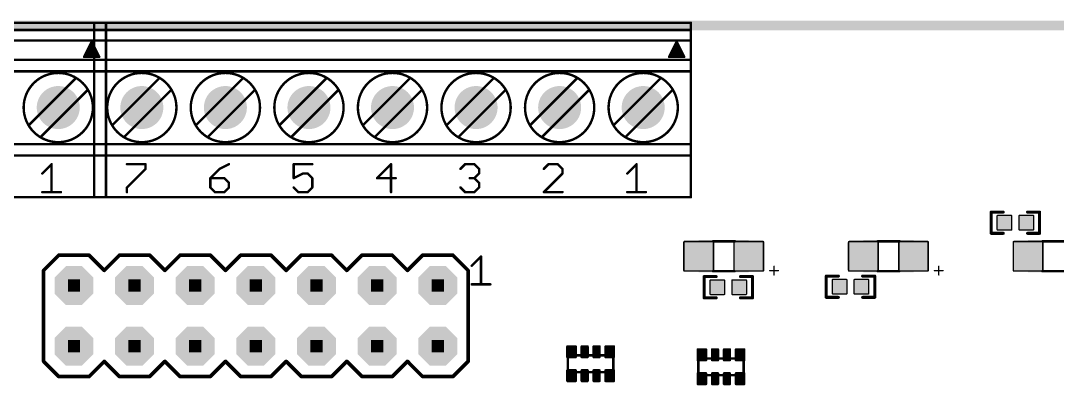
# Model space of a CAD drawing. Extents: x -15 to 107, y -79 to 1.
# Drawn here: x 15.63 to 59.04, y -14.24 to 1.03 of the extents above; entities that cross this region are included whole.
import ezdxf

# ---------------------------------------------------------------- set-up
doc = ezdxf.new("R2010")
doc.units = 0
for name, color, linetype in [('17', 82, 'CONTINUOUS'), ('20', 7, 'CONTINUOUS'), ('21', 253, 'CONTINUOUS'), ('29', 82, 'CONTINUOUS'), ('51', 253, 'CONTINUOUS')]:
    doc.layers.add(name, color=color, linetype=linetype)

# ---------------------------------------------------------------- blocks, each defined once
blk = doc.blocks.new('RECT')
blk.add_solid([(-0.5, -0.5), (0.5, -0.5), (-0.5, 0.5), (0.5, 0.5)])
blk = doc.blocks.new('RECT208256X208256R10')
at = {"const_width": 0.0651}
blk.add_lwpolyline([(0.6183, -0.5857), (0.6183, 0.5857, 0.4142), (0.5857, 0.6183), (-0.5857, 0.6183, 0.4142), (-0.6183, 0.5857), (-0.6183, -0.5857, 0.4142), (-0.5857, -0.6183), (0.5857, -0.6183, 0.4142)], format="xyb", close=True, dxfattribs=at)
blk.add_solid([(-0.602, -0.602), (0.602, -0.602), (-0.602, 0.602), (0.602, 0.602)])
blk = doc.blocks.new('RECT107290X107290R17')
at = {"const_width": 0.057}
blk.add_lwpolyline([(0.3068, -0.2783), (0.3068, 0.2783, 0.4142), (0.2783, 0.3068), (-0.2783, 0.3068, 0.4142), (-0.3068, 0.2783), (-0.3068, -0.2783, 0.4142), (-0.2783, -0.3068), (0.2783, -0.3068, 0.4142)], format="xyb", close=True, dxfattribs=at)
blk.add_solid([(-0.2925, -0.2925), (0.2925, -0.2925), (-0.2925, 0.2925), (0.2925, 0.2925)])
blk = doc.blocks.new('RECT72128X88128R25')
at = {"const_width": 0.0564}
blk.add_lwpolyline([(0.1972, -0.219), (0.1972, 0.219, 0.4142), (0.1691, 0.2472), (-0.1691, 0.2472, 0.4142), (-0.1972, 0.219), (-0.1972, -0.219, 0.4142), (-0.1691, -0.2472), (0.1691, -0.2472, 0.4142)], format="xyb", close=True, dxfattribs=at)
blk.add_solid([(-0.1831, -0.2331), (0.1831, -0.2331), (-0.1831, 0.2331), (0.1831, 0.2331)])
blk = doc.blocks.new('RECT56128X88128R34')
at = {"const_width": 0.0596}
blk.add_lwpolyline([(0.1456, -0.2158), (0.1456, 0.2158, 0.4142), (0.1158, 0.2456), (-0.1158, 0.2456, 0.4142), (-0.1456, 0.2158), (-0.1456, -0.2158, 0.4142), (-0.1158, -0.2456), (0.1158, -0.2456, 0.4142)], format="xyb", close=True, dxfattribs=at)
blk.add_solid([(-0.1307, -0.2307), (0.1307, -0.2307), (-0.1307, 0.2307), (0.1307, 0.2307)])
blk = doc.blocks.new('OCTAGONP')
at = {"const_width": 0.5}
blk.add_lwpolyline([(-0.25, -0.1036), (-0.25, 0.1036), (-0.1036, 0.25), (0.1036, 0.25), (0.25, 0.1036), (0.25, -0.1036), (0.1036, -0.25), (-0.1036, -0.25), (-0.25, -0.1036), (-0.25, 0.1036)], dxfattribs=at)
blk = doc.blocks.new('ROUNDP')
at = {"const_width": 0.5}
blk.add_lwpolyline([(0, -0.25, 1), (0, 0.25, 1), (0, -0.25)], format="xyb", dxfattribs=at)

msp = doc.modelspace()

# ---------------------------------------------------------------- linework, layer by layer
at = {"layer": '20', "const_width": 0.4064}
msp.add_lwpolyline([(91.186, 0.826), (-10.506, 0.826)], dxfattribs=at)
at = {"layer": '21'}
for points, const_width in [([(19.1992, 0.9429), (-5.8008, 0.9429)], 0.1016), ([(43.6992, 0.9429), (18.6992, 0.9429)], 0.1016), ([(18.6992, 0.6429), (18.6992, 0.9429)], 0.1016), ([(19.1992, 0.6429), (19.1992, 0.9429)], 0.1016), ([(43.6992, 0.6429), (43.6992, 0.9429)], 0.1016), ([(19.1992, 0.6429), (-5.8008, 0.6429)], 0.1016), ([(43.6992, 0.6429), (18.6992, 0.6429)], 0.1016), ([(18.6992, 0.2039), (18.6992, 0.6429)], 0.1016), ([(19.1992, 0.2039), (19.1992, 0.6429)], 0.1016), ([(43.6992, 0.2039), (43.6992, 0.6429)], 0.1016), ([(-5.8008, 0.2039), (19.1992, 0.2039)], 0.1016), ([(18.2842, -0.4846), (18.6017, 0.1504)], 0.1016), ([(18.6588, 0.0361), (18.5445, 0.0361)], 0.1016), ([(18.608, 0.1377), (18.5953, 0.1377)], 0.1016), ([(18.6017, 0.1504), (18.9192, -0.4846)], 0.1016), ([(18.6992, -0.6078), (18.6992, 0.2039)], 0.1016), ([(18.6992, 0.2039), (43.6992, 0.2039)], 0.1016), ([(19.1992, -0.6078), (19.1992, 0.2039)], 0.1016), ([(42.7842, -0.4846), (43.1017, 0.1504)], 0.1016), ([(43.1588, 0.0361), (43.0445, 0.0361)], 0.1016), ([(43.108, 0.1377), (43.0953, 0.1377)], 0.1016), ([(43.1017, 0.1504), (43.4192, -0.4846)], 0.1016), ([(43.6992, -0.6078), (43.6992, 0.2039)], 0.1016), ([(18.9192, -0.4846), (18.2842, -0.4846)], 0.1016), ([(18.9128, -0.4719), (18.2905, -0.4719)], 0.1016), ([(18.862, -0.3703), (18.3413, -0.3703)], 0.1016), ([(18.8112, -0.2687), (18.3921, -0.2687)], 0.1016), ([(18.7604, -0.1671), (18.4429, -0.1671)], 0.1016), ([(18.7096, -0.0655), (18.4937, -0.0655)], 0.1016), ([(43.4192, -0.4846), (42.7842, -0.4846)], 0.1016), ([(43.4128, -0.4719), (42.7905, -0.4719)], 0.1016), ([(43.362, -0.3703), (42.8413, -0.3703)], 0.1016), ([(43.3112, -0.2687), (42.8921, -0.2687)], 0.1016), ([(43.2604, -0.1671), (42.9429, -0.1671)], 0.1016), ([(43.2096, -0.0655), (42.9937, -0.0655)], 0.1016), ([(-5.8008, -0.6078), (19.1992, -0.6078)], 0.1016), ([(18.6992, -0.6078), (43.6992, -0.6078)], 0.1016), ([(18.6992, -1.0908), (18.6992, -0.6078)], 0.1016), ([(19.1992, -1.0908), (19.1992, -0.6078)], 0.1016), ([(43.6992, -1.0908), (43.6992, -0.6078)], 0.1016), ([(19.1992, -1.0908), (-5.8008, -1.0908)], 0.1016), ([(18.6992, -1.0908), (18.6992, -4.1438)], 0.1016), ([(43.6992, -1.0908), (18.6992, -1.0908)], 0.1016), ([(19.1992, -1.0908), (19.1992, -4.1438)], 0.1016), ([(43.6992, -1.0908), (43.6992, -4.1438)], 0.1016), ([(15.9932, -3.3181), (15.9992, -3.3121)], 0.1016), ([(19.4932, -3.3181), (19.4992, -3.3121)], 0.1016), ([(22.9932, -3.3181), (22.9992, -3.3121)], 0.1016), ([(26.4932, -3.3181), (26.4992, -3.3121)], 0.1016), ([(29.9932, -3.3181), (29.9992, -3.3121)], 0.1016), ([(33.4932, -3.3181), (33.4992, -3.3121)], 0.1016), ([(36.9932, -3.3181), (36.9992, -3.3121)], 0.1016), ([(40.4932, -3.3181), (40.4992, -3.3121)], 0.1016), ([(-5.8008, -4.1438), (19.1992, -4.1438)], 0.1016), ([(18.6992, -4.1438), (18.6992, -4.6194)], 0.1016), ([(18.6992, -4.1438), (43.6992, -4.1438)], 0.1016), ([(19.1992, -4.6194), (19.1992, -4.1438)], 0.1016), ([(43.6992, -4.6194), (43.6992, -4.1438)], 0.1016), ([(19.1992, -4.6194), (-5.8008, -4.6194)], 0.1016), ([(43.6992, -4.6194), (18.6992, -4.6194)], 0.1016), ([(18.6992, -6.3571), (18.6992, -4.6194)], 0.1016), ([(19.1992, -6.3571), (19.1992, -4.6194)], 0.1016), ([(43.6992, -6.3571), (43.6992, -4.6194)], 0.1016), ([(16.5306, -5.3692), (16.9204, -4.9794)], 0.1016), ([(16.9204, -4.9794), (16.9204, -6.1488)], 0.1016), ([(20.0756, -4.9794), (20.8552, -4.9794)], 0.1016), ([(20.8552, -5.1743), (20.0756, -5.9539)], 0.1016), ([(20.8552, -4.9794), (20.8552, -5.1743)], 0.1016), ([(23.9579, -5.1743), (23.5681, -5.5641)], 0.1016), ([(24.3477, -4.9794), (23.9579, -5.1743)], 0.1016), ([(27.8402, -4.9794), (27.0606, -4.9794)], 0.1016), ([(27.0606, -4.9794), (27.0606, -5.5641)], 0.1016), ([(31.1378, -4.9794), (30.5531, -5.5641)], 0.1016), ([(31.1378, -6.1488), (31.1378, -4.9794)], 0.1016), ([(34.0456, -5.1743), (34.2405, -4.9794)], 0.1016), ([(34.2405, -4.9794), (34.6303, -4.9794)], 0.1016), ([(34.6303, -4.9794), (34.8252, -5.1743)], 0.1016), ([(34.8252, -5.1743), (34.8252, -5.3692)], 0.1016), ([(37.733, -4.9794), (37.5381, -5.1743)], 0.1016), ([(38.1228, -4.9794), (37.733, -4.9794)], 0.1016), ([(38.3177, -5.1743), (38.1228, -4.9794)], 0.1016), ([(38.3177, -5.3692), (38.3177, -5.1743)], 0.1016), ([(41.0306, -5.3692), (41.4204, -4.9794)], 0.1016), ([(41.4204, -4.9794), (41.4204, -6.1488)], 0.1016), ([(23.5681, -5.5641), (23.5681, -5.9539)], 0.1016), ([(24.1528, -5.5641), (23.5681, -5.5641)], 0.1016), ([(24.3477, -5.759), (24.1528, -5.5641)], 0.1016), ([(27.0606, -5.5641), (27.4504, -5.3692)], 0.1016), ([(27.4504, -5.3692), (27.6453, -5.3692)], 0.1016), ([(27.6453, -5.3692), (27.8402, -5.5641)], 0.1016), ([(27.8402, -5.5641), (27.8402, -5.9539)], 0.1016), ([(30.5531, -5.5641), (31.3327, -5.5641)], 0.1016), ([(34.6303, -5.5641), (34.4354, -5.5641)], 0.1016), ([(34.8252, -5.3692), (34.6303, -5.5641)], 0.1016), ([(34.6303, -5.5641), (34.8252, -5.759)], 0.1016), ([(37.5381, -6.1488), (38.3177, -5.3692)], 0.1016), ([(20.0756, -5.9539), (20.0756, -6.1488)], 0.1016), ([(23.5681, -5.9539), (23.763, -6.1488)], 0.1016), ([(24.1528, -6.1488), (24.3477, -5.9539)], 0.1016), ([(24.3477, -5.9539), (24.3477, -5.759)], 0.1016), ([(27.2555, -6.1488), (27.0606, -5.9539)], 0.1016), ([(27.8402, -5.9539), (27.6453, -6.1488)], 0.1016), ([(34.2405, -6.1488), (34.0456, -5.9539)], 0.1016), ([(34.8252, -5.9539), (34.6303, -6.1488)], 0.1016), ([(34.8252, -5.759), (34.8252, -5.9539)], 0.1016), ([(19.1992, -6.3571), (-5.8008, -6.3571)], 0.1016), ([(16.5306, -6.1488), (17.3102, -6.1488)], 0.1016), ([(43.6992, -6.3571), (18.6992, -6.3571)], 0.1016), ([(23.763, -6.1488), (24.1528, -6.1488)], 0.1016), ([(27.6453, -6.1488), (27.2555, -6.1488)], 0.1016), ([(34.6303, -6.1488), (34.2405, -6.1488)], 0.1016), ([(38.3177, -6.1488), (37.5381, -6.1488)], 0.1016), ([(41.0306, -6.1488), (41.8102, -6.1488)], 0.1016), ([(56.78, -6.985), (56.272, -6.985)], 0.127), ([(56.272, -6.985), (56.272, -7.874)], 0.127), ([(58.304, -6.985), (57.796, -6.985)], 0.127), ([(58.304, -7.874), (58.304, -6.985)], 0.127), ([(56.272, -7.874), (56.78, -7.874)], 0.127), ([(57.796, -7.874), (58.304, -7.874)], 0.127), ([(16.585, -9.426), (17.22, -8.791)], 0.1524), ([(17.22, -8.791), (18.49, -8.791)], 0.1524), ([(18.49, -8.791), (19.125, -9.426)], 0.1524), ([(19.125, -9.426), (19.76, -8.791)], 0.1524), ([(19.76, -8.791), (21.03, -8.791)], 0.1524), ([(21.03, -8.791), (21.665, -9.426)], 0.1524), ([(21.665, -9.426), (22.3, -8.791)], 0.1524), ([(22.3, -8.791), (23.57, -8.791)], 0.1524), ([(23.57, -8.791), (24.205, -9.426)], 0.1524), ([(24.205, -9.426), (24.84, -8.791)], 0.1524), ([(24.84, -8.791), (26.11, -8.791)], 0.1524), ([(26.745, -9.426), (26.11, -8.791)], 0.1524), ([(26.745, -9.426), (27.38, -8.791)], 0.1524), ([(27.38, -8.791), (28.65, -8.791)], 0.1524), ([(28.65, -8.791), (29.285, -9.426)], 0.1524), ([(29.285, -9.426), (29.92, -8.791)], 0.1524), ([(29.92, -8.791), (31.19, -8.791)], 0.1524), ([(31.19, -8.791), (31.825, -9.426)], 0.1524), ([(31.825, -9.426), (32.46, -8.791)], 0.1524), ([(32.46, -8.791), (33.73, -8.791)], 0.1524), ([(34.365, -9.426), (33.73, -8.791)], 0.1524), ([(34.5164, -9.2306), (34.9062, -8.8408)], 0.1016), ([(34.9062, -8.8408), (34.9062, -10.0102)], 0.1016), ([(16.585, -13.236), (16.585, -9.426)], 0.1524), ([(34.365, -13.236), (34.365, -9.426)], 0.1524), ([(46.9938, -9.4361), (47.3667, -9.4361)], 0.0508), ([(47.1803, -9.6225), (47.1803, -9.2497)], 0.0508), ([(53.8925, -9.4361), (54.2653, -9.4361)], 0.0508), ([(54.0789, -9.6225), (54.0789, -9.2497)], 0.0508), ([(34.5164, -10.0102), (35.296, -10.0102)], 0.1016), ([(44.755, -9.6875), (44.247, -9.6875)], 0.127), ([(44.247, -9.6875), (44.247, -10.5765)], 0.127), ([(46.279, -9.6875), (45.771, -9.6875)], 0.127), ([(46.279, -10.5765), (46.279, -9.6875)], 0.127), ([(49.874, -9.6663), (49.366, -9.6663)], 0.127), ([(49.366, -9.6663), (49.366, -10.5553)], 0.127), ([(51.398, -9.6663), (50.89, -9.6663)], 0.127), ([(51.398, -10.5553), (51.398, -9.6663)], 0.127), ([(44.247, -10.5765), (44.755, -10.5765)], 0.127), ([(45.771, -10.5765), (46.279, -10.5765)], 0.127), ([(49.366, -10.5553), (49.874, -10.5553)], 0.127), ([(50.89, -10.5553), (51.398, -10.5553)], 0.127), ([(17.22, -13.871), (16.585, -13.236)], 0.1524), ([(19.125, -13.236), (18.49, -13.871)], 0.1524), ([(19.76, -13.871), (19.125, -13.236)], 0.1524), ([(21.665, -13.236), (21.03, -13.871)], 0.1524), ([(22.3, -13.871), (21.665, -13.236)], 0.1524), ([(24.205, -13.236), (23.57, -13.871)], 0.1524), ([(24.84, -13.871), (24.205, -13.236)], 0.1524), ([(26.11, -13.871), (26.745, -13.236)], 0.1524), ([(27.38, -13.871), (26.745, -13.236)], 0.1524), ([(29.285, -13.236), (28.65, -13.871)], 0.1524), ([(29.92, -13.871), (29.285, -13.236)], 0.1524), ([(31.825, -13.236), (31.19, -13.871)], 0.1524), ([(32.46, -13.871), (31.825, -13.236)], 0.1524), ([(33.73, -13.871), (34.365, -13.236)], 0.1524), ([(18.49, -13.871), (17.22, -13.871)], 0.1524), ([(21.03, -13.871), (19.76, -13.871)], 0.1524), ([(23.57, -13.871), (22.3, -13.871)], 0.1524), ([(26.11, -13.871), (24.84, -13.871)], 0.1524), ([(28.65, -13.871), (27.38, -13.871)], 0.1524), ([(31.19, -13.871), (29.92, -13.871)], 0.1524), ([(33.73, -13.871), (32.46, -13.871)], 0.1524)]:
    msp.add_lwpolyline(points, dxfattribs=dict(at, const_width=const_width))
for points, const_width in [([(18.6992, 0.9683, 1), (18.6992, 0.9175)], 0.0508), ([(18.7246, 0.9429, 1), (18.6738, 0.9429)], 0.0508), ([(19.2246, 0.9429, 1), (19.1738, 0.9429)], 0.0508), ([(19.1992, 0.9175, 1), (19.1992, 0.9683)], 0.0508), ([(43.7246, 0.9429, 1), (43.6738, 0.9429)], 0.0508), ([(43.6992, 0.9175, 1), (43.6992, 0.9683)], 0.0508), ([(18.6992, 0.6683, 1), (18.6992, 0.6175)], 0.0508), ([(18.7246, 0.6429, 1), (18.6738, 0.6429)], 0.0508), ([(18.6738, 0.6429, 1), (18.7246, 0.6429)], 0.0508), ([(19.2246, 0.6429, 1), (19.1738, 0.6429)], 0.0508), ([(19.1738, 0.6429, 1), (19.2246, 0.6429)], 0.0508), ([(19.1992, 0.6175, 1), (19.1992, 0.6683)], 0.0508), ([(43.7246, 0.6429, 1), (43.6738, 0.6429)], 0.0508), ([(43.6738, 0.6429, 1), (43.7246, 0.6429)], 0.0508), ([(43.6992, 0.6175, 1), (43.6992, 0.6683)], 0.0508), ([(18.5445, 0.0615, 1), (18.5445, 0.0107)], 0.0508), ([(18.5953, 0.1631, 1), (18.5953, 0.1123)], 0.0508), ([(18.6244, 0.1617, 1), (18.579, 0.139)], 0.0508), ([(18.6244, 0.139, 1), (18.579, 0.1617)], 0.0508), ([(18.608, 0.1123, 1), (18.608, 0.1631)], 0.0508), ([(18.6588, 0.0107, 1), (18.6588, 0.0615)], 0.0508), ([(18.7246, 0.2039, 1), (18.6738, 0.2039)], 0.0508), ([(18.6992, 0.2293, 1), (18.6992, 0.1785)], 0.0508), ([(18.6738, 0.2039, 1), (18.7246, 0.2039)], 0.0508), ([(19.2246, 0.2039, 1), (19.1738, 0.2039)], 0.0508), ([(19.1738, 0.2039, 1), (19.2246, 0.2039)], 0.0508), ([(19.1992, 0.1785, 1), (19.1992, 0.2293)], 0.0508), ([(43.0445, 0.0615, 1), (43.0445, 0.0107)], 0.0508), ([(43.0953, 0.1631, 1), (43.0953, 0.1123)], 0.0508), ([(43.1244, 0.1617, 1), (43.079, 0.139)], 0.0508), ([(43.1244, 0.139, 1), (43.079, 0.1617)], 0.0508), ([(43.108, 0.1123, 1), (43.108, 0.1631)], 0.0508), ([(43.1588, 0.0107, 1), (43.1588, 0.0615)], 0.0508), ([(43.7246, 0.2039, 1), (43.6738, 0.2039)], 0.0508), ([(43.6738, 0.2039, 1), (43.7246, 0.2039)], 0.0508), ([(43.6992, 0.1785, 1), (43.6992, 0.2293)], 0.0508), ([(18.2842, -0.4592, 1), (18.2842, -0.51)], 0.0508), ([(18.2905, -0.4465, 1), (18.2905, -0.4973)], 0.0508), ([(18.3413, -0.3449, 1), (18.3413, -0.3957)], 0.0508), ([(18.3921, -0.2433, 1), (18.3921, -0.2941)], 0.0508), ([(18.4429, -0.1417, 1), (18.4429, -0.1925)], 0.0508), ([(18.4937, -0.0401, 1), (18.4937, -0.0909)], 0.0508), ([(18.7096, -0.0909, 1), (18.7096, -0.0401)], 0.0508), ([(18.7604, -0.1925, 1), (18.7604, -0.1417)], 0.0508), ([(18.8112, -0.2941, 1), (18.8112, -0.2433)], 0.0508), ([(18.862, -0.3957, 1), (18.862, -0.3449)], 0.0508), ([(18.9128, -0.4973, 1), (18.9128, -0.4465)], 0.0508), ([(18.9192, -0.51, 1), (18.9192, -0.4592)], 0.0508), ([(42.7842, -0.4592, 1), (42.7842, -0.51)], 0.0508), ([(42.7905, -0.4465, 1), (42.7905, -0.4973)], 0.0508), ([(42.8413, -0.3449, 1), (42.8413, -0.3957)], 0.0508), ([(42.8921, -0.2433, 1), (42.8921, -0.2941)], 0.0508), ([(42.9429, -0.1417, 1), (42.9429, -0.1925)], 0.0508), ([(42.9937, -0.0401, 1), (42.9937, -0.0909)], 0.0508), ([(43.2096, -0.0909, 1), (43.2096, -0.0401)], 0.0508), ([(43.2604, -0.1925, 1), (43.2604, -0.1417)], 0.0508), ([(43.3112, -0.2941, 1), (43.3112, -0.2433)], 0.0508), ([(43.362, -0.3957, 1), (43.362, -0.3449)], 0.0508), ([(43.4128, -0.4973, 1), (43.4128, -0.4465)], 0.0508), ([(43.4192, -0.51, 1), (43.4192, -0.4592)], 0.0508), ([(18.2615, -0.4733, 1), (18.3069, -0.496)], 0.0508), ([(18.6992, -0.5824, 1), (18.6992, -0.6332)], 0.0508), ([(18.7246, -0.6078, 1), (18.6738, -0.6078)], 0.0508), ([(18.6738, -0.6078, 1), (18.7246, -0.6078)], 0.0508), ([(18.8965, -0.496, 1), (18.9419, -0.4733)], 0.0508), ([(19.2246, -0.6078, 1), (19.1738, -0.6078)], 0.0508), ([(19.1738, -0.6078, 1), (19.2246, -0.6078)], 0.0508), ([(19.1992, -0.6332, 1), (19.1992, -0.5824)], 0.0508), ([(42.7615, -0.4733, 1), (42.8069, -0.496)], 0.0508), ([(43.3965, -0.496, 1), (43.4419, -0.4733)], 0.0508), ([(43.7246, -0.6078, 1), (43.6738, -0.6078)], 0.0508), ([(43.6738, -0.6078, 1), (43.7246, -0.6078)], 0.0508), ([(43.6992, -0.6332, 1), (43.6992, -0.5824)], 0.0508), ([(17.1992, -4.0571, 1), (17.1992, -1.1571, 1), (17.1992, -4.0571)], 0.1016), ([(18.7246, -1.0908, 1), (18.6738, -1.0908)], 0.0508), ([(18.6992, -1.0654, 1), (18.6992, -1.1162)], 0.0508), ([(18.6738, -1.0908, 1), (18.7246, -1.0908)], 0.0508), ([(19.2246, -1.0908, 1), (19.1738, -1.0908)], 0.0508), ([(19.1738, -1.0908, 1), (19.2246, -1.0908)], 0.0508), ([(19.1992, -1.1162, 1), (19.1992, -1.0654)], 0.0508), ([(20.6992, -4.0571, 1), (20.6992, -1.1571, 1), (20.6992, -4.0571)], 0.1016), ([(24.1992, -4.0571, 1), (24.1992, -1.1571, 1), (24.1992, -4.0571)], 0.1016), ([(27.6992, -4.0571, 1), (27.6992, -1.1571, 1), (27.6992, -4.0571)], 0.1016), ([(31.1992, -4.0571, 1), (31.1992, -1.1571, 1), (31.1992, -4.0571)], 0.1016), ([(34.6992, -4.0571, 1), (34.6992, -1.1571, 1), (34.6992, -4.0571)], 0.1016), ([(38.1992, -4.0571, 1), (38.1992, -1.1571, 1), (38.1992, -4.0571)], 0.1016), ([(41.6992, -4.0571, 1), (41.6992, -1.1571, 1), (41.6992, -4.0571)], 0.1016), ([(43.7246, -1.0908, 1), (43.6738, -1.0908)], 0.0508), ([(43.6738, -1.0908, 1), (43.7246, -1.0908)], 0.0508), ([(43.6992, -1.1162, 1), (43.6992, -1.0654)], 0.0508), ([(15.9752, -3.3002, 1), (16.0111, -3.3361)], 0.0508), ([(16.0171, -3.3301, 1), (15.9812, -3.2942)], 0.0508), ([(19.4752, -3.3002, 1), (19.5111, -3.3361)], 0.0508), ([(19.5171, -3.3301, 1), (19.4812, -3.2942)], 0.0508), ([(22.9752, -3.3002, 1), (23.0111, -3.3361)], 0.0508), ([(23.0171, -3.3301, 1), (22.9812, -3.2942)], 0.0508), ([(26.4752, -3.3002, 1), (26.5111, -3.3361)], 0.0508), ([(26.5171, -3.3301, 1), (26.4812, -3.2942)], 0.0508), ([(29.9752, -3.3002, 1), (30.0111, -3.3361)], 0.0508), ([(30.0171, -3.3301, 1), (29.9812, -3.2942)], 0.0508), ([(33.4752, -3.3002, 1), (33.5111, -3.3361)], 0.0508), ([(33.5171, -3.3301, 1), (33.4812, -3.2942)], 0.0508), ([(36.9752, -3.3002, 1), (37.0111, -3.3361)], 0.0508), ([(37.0171, -3.3301, 1), (36.9812, -3.2942)], 0.0508), ([(40.4752, -3.3002, 1), (40.5111, -3.3361)], 0.0508), ([(40.5171, -3.3301, 1), (40.4812, -3.2942)], 0.0508), ([(18.7246, -4.1438, 1), (18.6738, -4.1438)], 0.0508), ([(18.6992, -4.1184, 1), (18.6992, -4.1692)], 0.0508), ([(18.6738, -4.1438, 1), (18.7246, -4.1438)], 0.0508), ([(19.2246, -4.1438, 1), (19.1738, -4.1438)], 0.0508), ([(19.1738, -4.1438, 1), (19.2246, -4.1438)], 0.0508), ([(19.1992, -4.1692, 1), (19.1992, -4.1184)], 0.0508), ([(43.7246, -4.1438, 1), (43.6738, -4.1438)], 0.0508), ([(43.6738, -4.1438, 1), (43.7246, -4.1438)], 0.0508), ([(43.6992, -4.1692, 1), (43.6992, -4.1184)], 0.0508), ([(18.6992, -4.594, 1), (18.6992, -4.6448)], 0.0508), ([(18.7246, -4.6194, 1), (18.6738, -4.6194)], 0.0508), ([(18.6738, -4.6194, 1), (18.7246, -4.6194)], 0.0508), ([(19.2246, -4.6194, 1), (19.1738, -4.6194)], 0.0508), ([(19.1738, -4.6194, 1), (19.2246, -4.6194)], 0.0508), ([(19.1992, -4.6448, 1), (19.1992, -4.594)], 0.0508), ([(43.7246, -4.6194, 1), (43.6738, -4.6194)], 0.0508), ([(43.6738, -4.6194, 1), (43.7246, -4.6194)], 0.0508), ([(43.6992, -4.6448, 1), (43.6992, -4.594)], 0.0508), ([(16.9458, -4.9794, 1), (16.895, -4.9794)], 0.0508), ([(16.9383, -4.9974, 1), (16.9024, -4.9615)], 0.0508), ([(20.0756, -4.954, 1), (20.0756, -5.0048)], 0.0508), ([(20.8806, -4.9794, 1), (20.8298, -4.9794)], 0.0508), ([(20.8298, -5.1743, 1), (20.8806, -5.1743)], 0.0508), ([(20.8731, -5.1923, 1), (20.8372, -5.1564)], 0.0508), ([(20.8552, -5.0048, 1), (20.8552, -4.954)], 0.0508), ([(23.9465, -5.1516, 1), (23.9692, -5.1971)], 0.0508), ([(23.9758, -5.1923, 1), (23.9399, -5.1564)], 0.0508), ([(24.359, -5.0022, 1), (24.3363, -4.9567)], 0.0508), ([(27.0606, -4.954, 1), (27.0606, -5.0048)], 0.0508), ([(27.086, -4.9794, 1), (27.0352, -4.9794)], 0.0508), ([(27.8402, -5.0048, 1), (27.8402, -4.954)], 0.0508), ([(31.1632, -4.9794, 1), (31.1124, -4.9794)], 0.0508), ([(31.1557, -4.9974, 1), (31.1198, -4.9615)], 0.0508), ([(34.0276, -5.1564, 1), (34.0635, -5.1923)], 0.0508), ([(34.2405, -4.954, 1), (34.2405, -5.0048)], 0.0508), ([(34.2584, -4.9974, 1), (34.2225, -4.9615)], 0.0508), ([(34.6482, -4.9615, 1), (34.6123, -4.9974)], 0.0508), ([(34.6303, -5.0048, 1), (34.6303, -4.954)], 0.0508), ([(34.8506, -5.1743, 1), (34.7998, -5.1743)], 0.0508), ([(34.8072, -5.1923, 1), (34.8431, -5.1564)], 0.0508), ([(37.5201, -5.1564, 1), (37.556, -5.1923)], 0.0508), ([(37.733, -4.954, 1), (37.733, -5.0048)], 0.0508), ([(37.7509, -4.9974, 1), (37.715, -4.9615)], 0.0508), ([(38.1407, -4.9615, 1), (38.1048, -4.9974)], 0.0508), ([(38.1228, -5.0048, 1), (38.1228, -4.954)], 0.0508), ([(38.3431, -5.1743, 1), (38.2923, -5.1743)], 0.0508), ([(38.2997, -5.1923, 1), (38.3356, -5.1564)], 0.0508), ([(41.4458, -4.9794, 1), (41.395, -4.9794)], 0.0508), ([(41.4383, -4.9974, 1), (41.4024, -4.9615)], 0.0508), ([(16.5126, -5.3513, 1), (16.5485, -5.3872)], 0.0508), ([(23.5935, -5.5641, 1), (23.5427, -5.5641)], 0.0508), ([(23.5681, -5.5387, 1), (23.5681, -5.5895)], 0.0508), ([(23.5501, -5.5462, 1), (23.586, -5.5821)], 0.0508), ([(24.1707, -5.5462, 1), (24.1348, -5.5821)], 0.0508), ([(24.1528, -5.5895, 1), (24.1528, -5.5387)], 0.0508), ([(27.0492, -5.5414, 1), (27.0719, -5.5869)], 0.0508), ([(27.0352, -5.5641, 1), (27.086, -5.5641)], 0.0508), ([(27.4504, -5.3438, 1), (27.4504, -5.3946)], 0.0508), ([(27.4617, -5.392, 1), (27.439, -5.3465)], 0.0508), ([(27.6632, -5.3513, 1), (27.6273, -5.3872)], 0.0508), ([(27.6453, -5.3946, 1), (27.6453, -5.3438)], 0.0508), ([(27.8656, -5.5641, 1), (27.8148, -5.5641)], 0.0508), ([(27.8222, -5.5821, 1), (27.8581, -5.5462)], 0.0508), ([(30.5531, -5.5387, 1), (30.5531, -5.5895)], 0.0508), ([(30.5351, -5.5462, 1), (30.571, -5.5821)], 0.0508), ([(31.3327, -5.5895, 1), (31.3327, -5.5387)], 0.0508), ([(34.4354, -5.5387, 1), (34.4354, -5.5895)], 0.0508), ([(34.6482, -5.5462, 1), (34.6123, -5.5821)], 0.0508), ([(34.6123, -5.5462, 1), (34.6482, -5.5821)], 0.0508), ([(34.6303, -5.5895, 1), (34.6303, -5.5387)], 0.0508), ([(34.7998, -5.3692, 1), (34.8506, -5.3692)], 0.0508), ([(34.8431, -5.3872, 1), (34.8072, -5.3513)], 0.0508), ([(38.2923, -5.3692, 1), (38.3431, -5.3692)], 0.0508), ([(38.3356, -5.3872, 1), (38.2997, -5.3513)], 0.0508), ([(41.0126, -5.3513, 1), (41.0485, -5.3872)], 0.0508), ([(20.101, -5.9539, 1), (20.0502, -5.9539)], 0.0508), ([(20.0576, -5.936, 1), (20.0935, -5.9719)], 0.0508), ([(23.586, -5.936, 1), (23.5501, -5.9719)], 0.0508), ([(23.5427, -5.9539, 1), (23.5935, -5.9539)], 0.0508), ([(24.3731, -5.759, 1), (24.3223, -5.759)], 0.0508), ([(24.3223, -5.9539, 1), (24.3731, -5.9539)], 0.0508), ([(24.3297, -5.777, 1), (24.3656, -5.7411)], 0.0508), ([(24.3656, -5.9719, 1), (24.3297, -5.936)], 0.0508), ([(27.0785, -5.936, 1), (27.0426, -5.9719)], 0.0508), ([(27.8148, -5.9539, 1), (27.8656, -5.9539)], 0.0508), ([(27.8581, -5.9719, 1), (27.8222, -5.936)], 0.0508), ([(34.0635, -5.936, 1), (34.0276, -5.9719)], 0.0508), ([(34.8506, -5.759, 1), (34.7998, -5.759)], 0.0508), ([(34.7998, -5.9539, 1), (34.8506, -5.9539)], 0.0508), ([(34.8072, -5.777, 1), (34.8431, -5.7411)], 0.0508), ([(34.8431, -5.9719, 1), (34.8072, -5.936)], 0.0508), ([(16.5306, -6.1234, 1), (16.5306, -6.1742)], 0.0508), ([(16.895, -6.1488, 1), (16.9458, -6.1488)], 0.0508), ([(17.3102, -6.1742, 1), (17.3102, -6.1234)], 0.0508), ([(18.6992, -6.3317, 1), (18.6992, -6.3825)], 0.0508), ([(18.6738, -6.3571, 1), (18.7246, -6.3571)], 0.0508), ([(19.1738, -6.3571, 1), (19.2246, -6.3571)], 0.0508), ([(19.1992, -6.3825, 1), (19.1992, -6.3317)], 0.0508), ([(20.0502, -6.1488, 1), (20.101, -6.1488)], 0.0508), ([(23.763, -6.1234, 1), (23.763, -6.1742)], 0.0508), ([(23.745, -6.1668, 1), (23.7809, -6.1309)], 0.0508), ([(24.1348, -6.1309, 1), (24.1707, -6.1668)], 0.0508), ([(24.1528, -6.1742, 1), (24.1528, -6.1234)], 0.0508), ([(27.2555, -6.1234, 1), (27.2555, -6.1742)], 0.0508), ([(27.2375, -6.1668, 1), (27.2734, -6.1309)], 0.0508), ([(27.6273, -6.1309, 1), (27.6632, -6.1668)], 0.0508), ([(27.6453, -6.1742, 1), (27.6453, -6.1234)], 0.0508), ([(31.1124, -6.1488, 1), (31.1632, -6.1488)], 0.0508), ([(34.2405, -6.1234, 1), (34.2405, -6.1742)], 0.0508), ([(34.2225, -6.1668, 1), (34.2584, -6.1309)], 0.0508), ([(34.6123, -6.1309, 1), (34.6482, -6.1668)], 0.0508), ([(34.6303, -6.1742, 1), (34.6303, -6.1234)], 0.0508), ([(37.5381, -6.1234, 1), (37.5381, -6.1742)], 0.0508), ([(37.5201, -6.1309, 1), (37.556, -6.1668)], 0.0508), ([(38.3177, -6.1742, 1), (38.3177, -6.1234)], 0.0508), ([(41.0306, -6.1234, 1), (41.0306, -6.1742)], 0.0508), ([(41.395, -6.1488, 1), (41.4458, -6.1488)], 0.0508), ([(41.8102, -6.1742, 1), (41.8102, -6.1234)], 0.0508), ([(43.6738, -6.3571, 1), (43.7246, -6.3571)], 0.0508), ([(43.6992, -6.3825, 1), (43.6992, -6.3317)], 0.0508), ([(56.272, -6.9532, 1), (56.272, -7.0167)], 0.0635), ([(56.3038, -6.985, 1), (56.2403, -6.985)], 0.0635), ([(56.78, -7.0167, 1), (56.78, -6.9532)], 0.0635), ([(57.796, -6.9532, 1), (57.796, -7.0167)], 0.0635), ([(58.3358, -6.985, 1), (58.2722, -6.985)], 0.0635), ([(58.304, -7.0167, 1), (58.304, -6.9532)], 0.0635), ([(56.272, -7.8422, 1), (56.272, -7.9057)], 0.0635), ([(56.78, -7.9057, 1), (56.78, -7.8422)], 0.0635), ([(57.796, -7.8422, 1), (57.796, -7.9057)], 0.0635), ([(58.304, -7.9057, 1), (58.304, -7.8422)], 0.0635), ([(56.2403, -7.874, 1), (56.3038, -7.874)], 0.0635), ([(58.2722, -7.874, 1), (58.3358, -7.874)], 0.0635), ([(17.22, -8.7529, 1), (17.22, -8.8291)], 0.0762), ([(17.2469, -8.8179, 1), (17.1931, -8.7641)], 0.0762), ([(18.5169, -8.7641, 1), (18.4631, -8.8179)], 0.0762), ([(18.49, -8.8291, 1), (18.49, -8.7529)], 0.0762), ([(19.76, -8.7529, 1), (19.76, -8.8291)], 0.0762), ([(19.7869, -8.8179, 1), (19.7331, -8.7641)], 0.0762), ([(21.0569, -8.7641, 1), (21.0031, -8.8179)], 0.0762), ([(21.03, -8.8291, 1), (21.03, -8.7529)], 0.0762), ([(22.3, -8.7529, 1), (22.3, -8.8291)], 0.0762), ([(22.3269, -8.8179, 1), (22.2731, -8.7641)], 0.0762), ([(23.5969, -8.7641, 1), (23.5431, -8.8179)], 0.0762), ([(23.57, -8.8291, 1), (23.57, -8.7529)], 0.0762), ([(24.84, -8.7529, 1), (24.84, -8.8291)], 0.0762), ([(24.8669, -8.8179, 1), (24.8131, -8.7641)], 0.0762), ([(26.1369, -8.7641, 1), (26.0831, -8.8179)], 0.0762), ([(26.11, -8.8291, 1), (26.11, -8.7529)], 0.0762), ([(27.38, -8.7529, 1), (27.38, -8.8291)], 0.0762), ([(27.4069, -8.8179, 1), (27.3531, -8.7641)], 0.0762), ([(28.6769, -8.7641, 1), (28.6231, -8.8179)], 0.0762), ([(28.65, -8.8291, 1), (28.65, -8.7529)], 0.0762), ([(29.92, -8.7529, 1), (29.92, -8.8291)], 0.0762), ([(29.9469, -8.8179, 1), (29.8931, -8.7641)], 0.0762), ([(31.2169, -8.7641, 1), (31.1631, -8.8179)], 0.0762), ([(31.19, -8.8291, 1), (31.19, -8.7529)], 0.0762), ([(32.46, -8.7529, 1), (32.46, -8.8291)], 0.0762), ([(32.4869, -8.8179, 1), (32.4331, -8.7641)], 0.0762), ([(33.7569, -8.7641, 1), (33.7031, -8.8179)], 0.0762), ([(33.73, -8.8291, 1), (33.73, -8.7529)], 0.0762), ([(34.9316, -8.8408, 1), (34.8808, -8.8408)], 0.0508), ([(34.9242, -8.8588, 1), (34.8882, -8.8228)], 0.0508), ([(16.6231, -9.426, 1), (16.5469, -9.426)], 0.0762), ([(16.5581, -9.3991, 1), (16.6119, -9.4529)], 0.0762), ([(19.0981, -9.3991, 1), (19.1519, -9.4529)], 0.0762), ([(19.0981, -9.4529, 1), (19.1519, -9.3991)], 0.0762), ([(21.6381, -9.3991, 1), (21.6919, -9.4529)], 0.0762), ([(21.6381, -9.4529, 1), (21.6919, -9.3991)], 0.0762), ([(24.1781, -9.3991, 1), (24.2319, -9.4529)], 0.0762), ([(24.1781, -9.4529, 1), (24.2319, -9.3991)], 0.0762), ([(26.7181, -9.3991, 1), (26.7719, -9.4529)], 0.0762), ([(26.7181, -9.4529, 1), (26.7719, -9.3991)], 0.0762), ([(29.2581, -9.3991, 1), (29.3119, -9.4529)], 0.0762), ([(29.2581, -9.4529, 1), (29.3119, -9.3991)], 0.0762), ([(31.7981, -9.3991, 1), (31.8519, -9.4529)], 0.0762), ([(31.7981, -9.4529, 1), (31.8519, -9.3991)], 0.0762), ([(34.4031, -9.426, 1), (34.3269, -9.426)], 0.0762), ([(34.3381, -9.4529, 1), (34.3919, -9.3991)], 0.0762), ([(34.4984, -9.2126, 1), (34.5344, -9.2486)], 0.0508), ([(46.9938, -9.4234, 1), (46.9938, -9.4488)], 0.0254), ([(47.193, -9.2497, 1), (47.1676, -9.2497)], 0.0254), ([(47.3667, -9.4488, 1), (47.3667, -9.4234)], 0.0254), ([(53.8925, -9.4234, 1), (53.8925, -9.4488)], 0.0254), ([(54.0916, -9.2497, 1), (54.0662, -9.2497)], 0.0254), ([(54.2653, -9.4488, 1), (54.2653, -9.4234)], 0.0254), ([(34.5164, -9.9848, 1), (34.5164, -10.0356)], 0.0508), ([(34.8808, -10.0102, 1), (34.9316, -10.0102)], 0.0508), ([(35.296, -10.0356, 1), (35.296, -9.9848)], 0.0508), ([(44.247, -9.6557, 1), (44.247, -9.7192)], 0.0635), ([(44.2788, -9.6875, 1), (44.2152, -9.6875)], 0.0635), ([(44.755, -9.7192, 1), (44.755, -9.6557)], 0.0635), ([(45.771, -9.6557, 1), (45.771, -9.7192)], 0.0635), ([(46.3108, -9.6875, 1), (46.2473, -9.6875)], 0.0635), ([(46.279, -9.7192, 1), (46.279, -9.6557)], 0.0635), ([(47.1676, -9.6225, 1), (47.193, -9.6225)], 0.0254), ([(49.366, -9.6345, 1), (49.366, -9.698)], 0.0635), ([(49.3978, -9.6663, 1), (49.3342, -9.6663)], 0.0635), ([(49.874, -9.698, 1), (49.874, -9.6345)], 0.0635), ([(50.89, -9.6345, 1), (50.89, -9.698)], 0.0635), ([(51.4298, -9.6663, 1), (51.3663, -9.6663)], 0.0635), ([(51.398, -9.698, 1), (51.398, -9.6345)], 0.0635), ([(54.0662, -9.6225, 1), (54.0916, -9.6225)], 0.0254), ([(44.247, -10.5447, 1), (44.247, -10.6082)], 0.0635), ([(44.2152, -10.5765, 1), (44.2788, -10.5765)], 0.0635), ([(44.755, -10.6082, 1), (44.755, -10.5447)], 0.0635), ([(45.771, -10.5447, 1), (45.771, -10.6082)], 0.0635), ([(46.2473, -10.5765, 1), (46.3108, -10.5765)], 0.0635), ([(46.279, -10.6082, 1), (46.279, -10.5447)], 0.0635), ([(49.366, -10.5235, 1), (49.366, -10.587)], 0.0635), ([(49.3342, -10.5553, 1), (49.3978, -10.5553)], 0.0635), ([(49.874, -10.587, 1), (49.874, -10.5235)], 0.0635), ([(50.89, -10.5235, 1), (50.89, -10.587)], 0.0635), ([(51.3663, -10.5553, 1), (51.4298, -10.5553)], 0.0635), ([(51.398, -10.587, 1), (51.398, -10.5235)], 0.0635), ([(16.5469, -13.236, 1), (16.6231, -13.236)], 0.0762), ([(16.6119, -13.2091, 1), (16.5581, -13.2629)], 0.0762), ([(19.1519, -13.2091, 1), (19.0981, -13.2629)], 0.0762), ([(19.1519, -13.2629, 1), (19.0981, -13.2091)], 0.0762), ([(21.6919, -13.2091, 1), (21.6381, -13.2629)], 0.0762), ([(21.6919, -13.2629, 1), (21.6381, -13.2091)], 0.0762), ([(24.2319, -13.2091, 1), (24.1781, -13.2629)], 0.0762), ([(24.2319, -13.2629, 1), (24.1781, -13.2091)], 0.0762), ([(26.7719, -13.2091, 1), (26.7181, -13.2629)], 0.0762), ([(26.7719, -13.2629, 1), (26.7181, -13.2091)], 0.0762), ([(29.3119, -13.2091, 1), (29.2581, -13.2629)], 0.0762), ([(29.3119, -13.2629, 1), (29.2581, -13.2091)], 0.0762), ([(31.8519, -13.2091, 1), (31.7981, -13.2629)], 0.0762), ([(31.8519, -13.2629, 1), (31.7981, -13.2091)], 0.0762), ([(34.3269, -13.236, 1), (34.4031, -13.236)], 0.0762), ([(34.3919, -13.2629, 1), (34.3381, -13.2091)], 0.0762), ([(17.22, -13.8329, 1), (17.22, -13.9091)], 0.0762), ([(17.1931, -13.8979, 1), (17.2469, -13.8441)], 0.0762), ([(18.4631, -13.8441, 1), (18.5169, -13.8979)], 0.0762), ([(18.49, -13.9091, 1), (18.49, -13.8329)], 0.0762), ([(19.76, -13.8329, 1), (19.76, -13.9091)], 0.0762), ([(19.7331, -13.8979, 1), (19.7869, -13.8441)], 0.0762), ([(21.0031, -13.8441, 1), (21.0569, -13.8979)], 0.0762), ([(21.03, -13.9091, 1), (21.03, -13.8329)], 0.0762), ([(22.3, -13.8329, 1), (22.3, -13.9091)], 0.0762), ([(22.2731, -13.8979, 1), (22.3269, -13.8441)], 0.0762), ([(23.5431, -13.8441, 1), (23.5969, -13.8979)], 0.0762), ([(23.57, -13.9091, 1), (23.57, -13.8329)], 0.0762), ([(24.84, -13.8329, 1), (24.84, -13.9091)], 0.0762), ([(24.8131, -13.8979, 1), (24.8669, -13.8441)], 0.0762), ([(26.0831, -13.8441, 1), (26.1369, -13.8979)], 0.0762), ([(26.11, -13.9091, 1), (26.11, -13.8329)], 0.0762), ([(27.38, -13.8329, 1), (27.38, -13.9091)], 0.0762), ([(27.3531, -13.8979, 1), (27.4069, -13.8441)], 0.0762), ([(28.6231, -13.8441, 1), (28.6769, -13.8979)], 0.0762), ([(28.65, -13.9091, 1), (28.65, -13.8329)], 0.0762), ([(29.92, -13.8329, 1), (29.92, -13.9091)], 0.0762), ([(29.8931, -13.8979, 1), (29.9469, -13.8441)], 0.0762), ([(31.1631, -13.8441, 1), (31.2169, -13.8979)], 0.0762), ([(31.19, -13.9091, 1), (31.19, -13.8329)], 0.0762), ([(32.46, -13.8329, 1), (32.46, -13.9091)], 0.0762), ([(32.4331, -13.8979, 1), (32.4869, -13.8441)], 0.0762), ([(33.7031, -13.8441, 1), (33.7569, -13.8979)], 0.0762), ([(33.73, -13.9091, 1), (33.73, -13.8329)], 0.0762)]:
    msp.add_lwpolyline(points, format="xyb", dxfattribs=dict(at, const_width=const_width))
at = {"layer": '51', "const_width": 0.1016}
for points in [[(15.9992, -3.3121), (17.9102, -1.4011)], [(19.4992, -3.3121), (21.4102, -1.4011)], [(22.9992, -3.3121), (24.9102, -1.4011)], [(26.4992, -3.3121), (28.4102, -1.4011)], [(29.9992, -3.3121), (31.9102, -1.4011)], [(33.4992, -3.3121), (35.4102, -1.4011)], [(36.9992, -3.3121), (38.9102, -1.4011)], [(40.4992, -3.3121), (42.4102, -1.4011)], [(18.4052, -1.8961), (16.4882, -3.8131)], [(21.9052, -1.8961), (19.9882, -3.8131)], [(25.4052, -1.8961), (23.4882, -3.8131)], [(28.9052, -1.8961), (26.9882, -3.8131)], [(32.4052, -1.8961), (30.4882, -3.8131)], [(35.9052, -1.8961), (33.9882, -3.8131)], [(39.4052, -1.8961), (37.4882, -3.8131)], [(42.9052, -1.8961), (40.9882, -3.8131)], [(44.6223, -8.2101), (45.5473, -8.2101)], [(51.5209, -8.2101), (52.446, -8.2101)], [(58.4196, -8.2101), (59.3446, -8.2101)], [(44.6223, -9.4601), (45.5223, -9.4601)], [(51.5209, -9.4601), (52.421, -9.4601)], [(58.4196, -9.4601), (59.3196, -9.4601)], [(38.547, -12.985), (40.447, -12.985)], [(38.547, -13.685), (38.547, -12.985)], [(40.447, -12.985), (40.447, -13.685)], [(44.008, -13.112), (45.908, -13.112)], [(44.008, -13.812), (44.008, -13.112)], [(45.908, -13.112), (45.908, -13.812)], [(40.447, -13.685), (38.547, -13.685)], [(45.908, -13.812), (44.008, -13.812)]]:
    msp.add_lwpolyline(points, dxfattribs=at)
at = {"layer": '51', "const_width": 0.0508}
for points in [[(17.9281, -1.4191, 1), (17.8922, -1.3832)], [(21.4281, -1.4191, 1), (21.3922, -1.3832)], [(24.9281, -1.4191, 1), (24.8922, -1.3832)], [(28.4281, -1.4191, 1), (28.3922, -1.3832)], [(31.9281, -1.4191, 1), (31.8922, -1.3832)], [(35.4281, -1.4191, 1), (35.3922, -1.3832)], [(38.9281, -1.4191, 1), (38.8922, -1.3832)], [(42.4281, -1.4191, 1), (42.3922, -1.3832)], [(18.4231, -1.9141, 1), (18.3872, -1.8782)], [(21.9231, -1.9141, 1), (21.8872, -1.8782)], [(25.4231, -1.9141, 1), (25.3872, -1.8782)], [(28.9231, -1.9141, 1), (28.8872, -1.8782)], [(32.4231, -1.9141, 1), (32.3872, -1.8782)], [(35.9231, -1.9141, 1), (35.8872, -1.8782)], [(39.4231, -1.9141, 1), (39.3872, -1.8782)], [(42.9231, -1.9141, 1), (42.8872, -1.8782)], [(15.9812, -3.2942, 1), (16.0171, -3.3301)], [(19.4812, -3.2942, 1), (19.5171, -3.3301)], [(22.9812, -3.2942, 1), (23.0171, -3.3301)], [(26.4812, -3.2942, 1), (26.5171, -3.3301)], [(29.9812, -3.2942, 1), (30.0171, -3.3301)], [(33.4812, -3.2942, 1), (33.5171, -3.3301)], [(36.9812, -3.2942, 1), (37.0171, -3.3301)], [(40.4812, -3.2942, 1), (40.5171, -3.3301)], [(16.4702, -3.7952, 1), (16.5061, -3.8311)], [(19.9702, -3.7952, 1), (20.0061, -3.8311)], [(23.4702, -3.7952, 1), (23.5061, -3.8311)], [(26.9702, -3.7952, 1), (27.0061, -3.8311)], [(30.4702, -3.7952, 1), (30.5061, -3.8311)], [(33.9702, -3.7952, 1), (34.0061, -3.8311)], [(37.4702, -3.7952, 1), (37.5061, -3.8311)], [(40.9702, -3.7952, 1), (41.0061, -3.8311)], [(44.6223, -8.1847, 1), (44.6223, -8.2355)], [(45.5473, -8.2355, 1), (45.5473, -8.1847)], [(51.5209, -8.1847, 1), (51.5209, -8.2355)], [(52.446, -8.2355, 1), (52.446, -8.1847)], [(58.4196, -8.1847, 1), (58.4196, -8.2355)], [(44.6223, -9.4347, 1), (44.6223, -9.4855)], [(45.5223, -9.4855, 1), (45.5223, -9.4347)], [(51.5209, -9.4347, 1), (51.5209, -9.4855)], [(52.421, -9.4855, 1), (52.421, -9.4347)], [(58.4196, -9.4347, 1), (58.4196, -9.4855)], [(38.547, -12.9596, 1), (38.547, -13.0104)], [(38.5724, -12.985, 1), (38.5216, -12.985)], [(40.4724, -12.985, 1), (40.4216, -12.985)], [(40.447, -13.0104, 1), (40.447, -12.9596)], [(44.008, -13.0866, 1), (44.008, -13.1374)], [(44.0334, -13.112, 1), (43.9826, -13.112)], [(45.9334, -13.112, 1), (45.8826, -13.112)], [(45.908, -13.1374, 1), (45.908, -13.0866)], [(38.547, -13.6596, 1), (38.547, -13.7104)], [(38.5216, -13.685, 1), (38.5724, -13.685)], [(40.4216, -13.685, 1), (40.4724, -13.685)], [(40.447, -13.7104, 1), (40.447, -13.6596)], [(44.008, -13.7866, 1), (44.008, -13.8374)], [(43.9826, -13.812, 1), (44.0334, -13.812)], [(45.8826, -13.812, 1), (45.9334, -13.812)], [(45.908, -13.8374, 1), (45.908, -13.7866)]]:
    msp.add_lwpolyline(points, format="xyb", dxfattribs=at)

# ---------------------------------------------------------------- block references
at = {"layer": '17'}
for name, p, xscale, yscale, rotation in [('ROUNDP', (17.1992, -2.6071), 1.7, 1.7, 270), ('ROUNDP', (17.1992, -2.6071), 1.7, 1.7, 270), ('ROUNDP', (20.6992, -2.6071), 1.7, 1.7, 270), ('ROUNDP', (20.6992, -2.6071), 1.7, 1.7, 270), ('ROUNDP', (24.1992, -2.6071), 1.7, 1.7, 270), ('ROUNDP', (24.1992, -2.6071), 1.7, 1.7, 270), ('ROUNDP', (27.6992, -2.6071), 1.7, 1.7, 270), ('ROUNDP', (27.6992, -2.6071), 1.7, 1.7, 270), ('ROUNDP', (31.1992, -2.6071), 1.7, 1.7, 270), ('ROUNDP', (31.1992, -2.6071), 1.7, 1.7, 270), ('ROUNDP', (34.6992, -2.6071), 1.7, 1.7, 270), ('ROUNDP', (34.6992, -2.6071), 1.7, 1.7, 270), ('ROUNDP', (38.1992, -2.6071), 1.7, 1.7, 270), ('ROUNDP', (38.1992, -2.6071), 1.7, 1.7, 270), ('ROUNDP', (41.6992, -2.6071), 1.7, 1.7, 270), ('ROUNDP', (41.6992, -2.6071), 1.7, 1.7, 270), ('OCTAGONP', (17.855, -10.061), 1.524, 1.524, 180), ('OCTAGONP', (17.855, -10.061), 1.524, 1.524, 180), ('OCTAGONP', (20.395, -10.061), 1.524, 1.524, 180), ('OCTAGONP', (20.395, -10.061), 1.524, 1.524, 180), ('OCTAGONP', (22.935, -10.061), 1.524, 1.524, 180), ('OCTAGONP', (22.935, -10.061), 1.524, 1.524, 180), ('OCTAGONP', (25.475, -10.061), 1.524, 1.524, 180), ('OCTAGONP', (25.475, -10.061), 1.524, 1.524, 180), ('OCTAGONP', (28.015, -10.061), 1.524, 1.524, 180), ('OCTAGONP', (28.015, -10.061), 1.524, 1.524, 180), ('OCTAGONP', (30.555, -10.061), 1.524, 1.524, 180), ('OCTAGONP', (30.555, -10.061), 1.524, 1.524, 180), ('OCTAGONP', (33.095, -10.061), 1.524, 1.524, 180), ('OCTAGONP', (33.095, -10.061), 1.524, 1.524, 180), ('OCTAGONP', (17.855, -12.601), 1.524, 1.524, 180), ('OCTAGONP', (17.855, -12.601), 1.524, 1.524, 180), ('OCTAGONP', (20.395, -12.601), 1.524, 1.524, 180), ('OCTAGONP', (20.395, -12.601), 1.524, 1.524, 180), ('OCTAGONP', (22.935, -12.601), 1.524, 1.524, 180), ('OCTAGONP', (22.935, -12.601), 1.524, 1.524, 180), ('OCTAGONP', (25.475, -12.601), 1.524, 1.524, 180), ('OCTAGONP', (25.475, -12.601), 1.524, 1.524, 180), ('OCTAGONP', (28.015, -12.601), 1.524, 1.524, 180), ('OCTAGONP', (28.015, -12.601), 1.524, 1.524, 180), ('OCTAGONP', (30.555, -12.601), 1.524, 1.524, 180), ('OCTAGONP', (30.555, -12.601), 1.524, 1.524, 180), ('OCTAGONP', (33.095, -12.601), 1.524, 1.524, 180), ('OCTAGONP', (33.095, -12.601), 1.524, 1.524, 180)]:
    msp.add_blockref(name, p, dxfattribs=dict(at, xscale=xscale, yscale=yscale, rotation=rotation))
at = {"layer": '29'}
for name, p, xscale, yscale, rotation in [('ROUNDP', (17.1992, -2.6071), 1.8016, 1.8016, 270), ('ROUNDP', (20.6992, -2.6071), 1.8016, 1.8016, 270), ('ROUNDP', (24.1992, -2.6071), 1.8016, 1.8016, 270), ('ROUNDP', (27.6992, -2.6071), 1.8016, 1.8016, 270), ('ROUNDP', (31.1992, -2.6071), 1.8016, 1.8016, 270), ('ROUNDP', (34.6992, -2.6071), 1.8016, 1.8016, 270), ('ROUNDP', (38.1992, -2.6071), 1.8016, 1.8016, 270), ('ROUNDP', (41.6992, -2.6071), 1.8016, 1.8016, 270), ('OCTAGONP', (17.855, -10.061), 1.6256, 1.6256, 180), ('OCTAGONP', (20.395, -10.061), 1.6256, 1.6256, 180), ('OCTAGONP', (22.935, -10.061), 1.6256, 1.6256, 180), ('OCTAGONP', (25.475, -10.061), 1.6256, 1.6256, 180), ('OCTAGONP', (28.015, -10.061), 1.6256, 1.6256, 180), ('OCTAGONP', (30.555, -10.061), 1.6256, 1.6256, 180), ('OCTAGONP', (33.095, -10.061), 1.6256, 1.6256, 180), ('OCTAGONP', (17.855, -12.601), 1.6256, 1.6256, 180), ('OCTAGONP', (20.395, -12.601), 1.6256, 1.6256, 180), ('OCTAGONP', (22.935, -12.601), 1.6256, 1.6256, 180), ('OCTAGONP', (25.475, -12.601), 1.6256, 1.6256, 180), ('OCTAGONP', (28.015, -12.601), 1.6256, 1.6256, 180), ('OCTAGONP', (30.555, -12.601), 1.6256, 1.6256, 180), ('OCTAGONP', (33.095, -12.601), 1.6256, 1.6256, 180)]:
    msp.add_blockref(name, p, dxfattribs=dict(at, xscale=xscale, yscale=yscale, rotation=rotation))
for name, p in [('RECT107290X107290R17', (56.8308, -7.4295)), ('RECT107290X107290R17', (57.7452, -7.4295)), ('RECT107290X107290R17', (44.8058, -10.132)), ('RECT107290X107290R17', (45.7202, -10.132)), ('RECT107290X107290R17', (49.9248, -10.1108)), ('RECT107290X107290R17', (50.8392, -10.1108)), ('RECT72128X88128R25', (38.697, -12.835)), ('RECT56128X88128R34', (39.247, -12.835)), ('RECT56128X88128R34', (39.747, -12.835)), ('RECT72128X88128R25', (40.297, -12.835)), ('RECT72128X88128R25', (44.158, -12.962)), ('RECT56128X88128R34', (44.708, -12.962)), ('RECT56128X88128R34', (45.208, -12.962)), ('RECT72128X88128R25', (45.758, -12.962)), ('RECT72128X88128R25', (38.697, -13.835)), ('RECT56128X88128R34', (39.247, -13.835)), ('RECT56128X88128R34', (39.747, -13.835)), ('RECT72128X88128R25', (40.297, -13.835)), ('RECT72128X88128R25', (44.158, -13.962)), ('RECT56128X88128R34', (44.708, -13.962)), ('RECT56128X88128R34', (45.208, -13.962)), ('RECT72128X88128R25', (45.758, -13.962))]:
    msp.add_blockref(name, p, dxfattribs=at)
at = {"layer": '29', "rotation": 90}
for p in [(44.0223, -8.8351), (46.1223, -8.8351), (50.921, -8.8351), (53.0209, -8.8351), (57.8196, -8.8351)]:
    msp.add_blockref('RECT208256X208256R10', p, dxfattribs=at)
at = {"layer": '51'}
for p, xscale, yscale, rotation in [((44.3223, -8.8351), 1.35, 0.6, 90), ((45.8223, -8.8351), 1.35, 0.6, 90), ((51.221, -8.8351), 1.35, 0.6, 90), ((52.721, -8.8351), 1.35, 0.6, 90), ((58.1196, -8.8351), 1.35, 0.6, 90), ((17.855, -10.061), 0.508, 0.508, 180), ((20.395, -10.061), 0.508, 0.508, 180), ((22.935, -10.061), 0.508, 0.508, 180), ((25.475, -10.061), 0.508, 0.508, 180), ((28.015, -10.061), 0.508, 0.508, 180), ((30.555, -10.061), 0.508, 0.508, 180), ((33.095, -10.061), 0.508, 0.508, 180), ((17.855, -12.601), 0.508, 0.508, 180), ((20.395, -12.601), 0.508, 0.508, 180), ((22.935, -12.601), 0.508, 0.508, 180), ((25.475, -12.601), 0.508, 0.508, 180), ((28.015, -12.601), 0.508, 0.508, 180), ((30.555, -12.601), 0.508, 0.508, 180), ((33.095, -12.601), 0.508, 0.508, 180), ((38.697, -13.8225), 0.4, 0.025, 180), ((38.747, -13.7725), 0.15, 0.075, 180), ((39.247, -13.8225), 0.3, 0.025, 180), ((39.247, -13.7725), 0.15, 0.075, 180), ((39.747, -13.8225), 0.3, 0.025, 180), ((39.747, -13.7725), 0.15, 0.075, 180), ((40.297, -13.8225), 0.4, 0.025, 180), ((40.247, -13.7725), 0.15, 0.075, 180), ((44.208, -13.8995), 0.15, 0.075, 180), ((44.708, -13.8995), 0.15, 0.075, 180), ((45.208, -13.8995), 0.15, 0.075, 180), ((45.708, -13.8995), 0.15, 0.075, 180), ((44.158, -13.9495), 0.4, 0.025, 180), ((44.708, -13.9495), 0.3, 0.025, 180), ((45.208, -13.9495), 0.3, 0.025, 180), ((45.758, -13.9495), 0.4, 0.025, 180)]:
    msp.add_blockref('RECT', p, dxfattribs=dict(at, xscale=xscale, yscale=yscale, rotation=rotation))
for p, xscale, yscale in [((38.697, -12.8475), 0.4, 0.025), ((38.747, -12.8975), 0.15, 0.075), ((39.247, -12.8475), 0.3, 0.025), ((39.247, -12.8975), 0.15, 0.075), ((39.747, -12.8475), 0.3, 0.025), ((39.747, -12.8975), 0.15, 0.075), ((40.297, -12.8475), 0.4, 0.025), ((40.247, -12.8975), 0.15, 0.075), ((44.158, -12.9745), 0.4, 0.025), ((44.208, -13.0245), 0.15, 0.075), ((44.708, -12.9745), 0.3, 0.025), ((44.708, -13.0245), 0.15, 0.075), ((45.208, -12.9745), 0.3, 0.025), ((45.208, -13.0245), 0.15, 0.075), ((45.758, -12.9745), 0.4, 0.025), ((45.708, -13.0245), 0.15, 0.075)]:
    msp.add_blockref('RECT', p, dxfattribs=dict(at, xscale=xscale, yscale=yscale))

doc.saveas('drawing.dxf')
